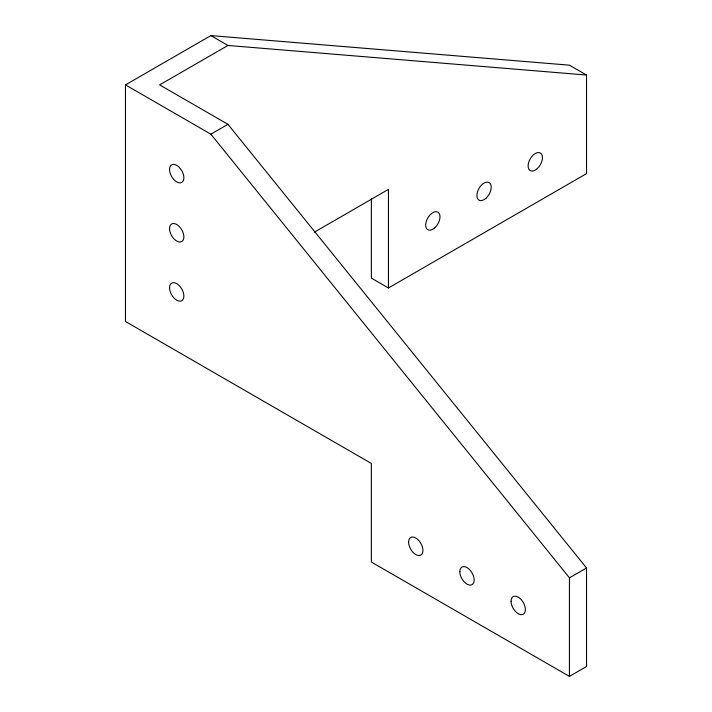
<?xml version="1.0" encoding="UTF-8"?>
<svg xmlns="http://www.w3.org/2000/svg" width="712" height="712" viewBox="0 0 712 712"><rect width="100%" height="100%" fill="white"/><g stroke="black" fill="none" stroke-linecap="round" stroke-linejoin="round"><path stroke-width="1.07" d="M586.519 75.036L227.938 45.461L159.63 84.888L227.938 124.324L586.519 567.953L586.519 666.539L569.44 676.4L371.37 562.044L371.37 463.459L125.481 321.495L125.481 84.888L210.859 35.6L569.44 65.175L586.519 75.036L586.519 173.621L388.44 287.977L371.37 278.125L371.37 198.363M125.481 84.888L210.859 134.185L227.938 124.324M314.419 232.13L388.44 189.392L388.44 287.977M569.44 676.4L569.44 577.815L586.519 567.953M210.859 35.6L227.938 45.461M210.859 134.185L569.44 577.815M511.047 601.275A10.146 5.856 60 0 0 521.798 614.661A10.146 5.856 60 0 0 521.798 600.314A10.146 5.856 60 0 0 511.047 601.275M459.818 571.7A10.146 5.856 60 0 0 470.579 585.086A10.146 5.856 60 0 0 470.579 570.739A10.146 5.856 60 0 0 459.818 571.7M408.59 542.126A10.146 5.856 60 0 0 419.35 555.511A10.146 5.856 60 0 0 419.35 541.164A10.146 5.856 60 0 0 408.59 542.126M169.536 287.782A10.146 5.856 60 0 0 180.296 301.158A10.146 5.856 60 0 0 180.296 286.82A10.146 5.856 60 0 0 169.536 287.782M169.536 228.632A10.146 5.856 60 0 0 180.296 242.009A10.146 5.856 60 0 0 180.296 227.671A10.146 5.856 60 0 0 169.536 228.632M169.536 169.474A10.146 5.856 60 0 0 180.296 182.859A10.146 5.856 60 0 0 180.296 168.513A10.146 5.856 60 0 0 169.536 169.474M434.694 227.867A10.146 5.856 -60 0 0 437.907 212.158A10.146 5.856 -60 0 0 425.91 222.794A10.146 5.856 -60 0 0 434.694 227.867M485.922 198.292A10.146 5.856 -60 0 0 489.135 182.584A10.146 5.856 -60 0 0 477.138 193.219A10.146 5.856 -60 0 0 485.922 198.292M537.151 168.717A10.146 5.856 -60 0 0 540.364 153.009A10.146 5.856 -60 0 0 528.366 163.644A10.146 5.856 -60 0 0 537.151 168.717"/></g></svg>
